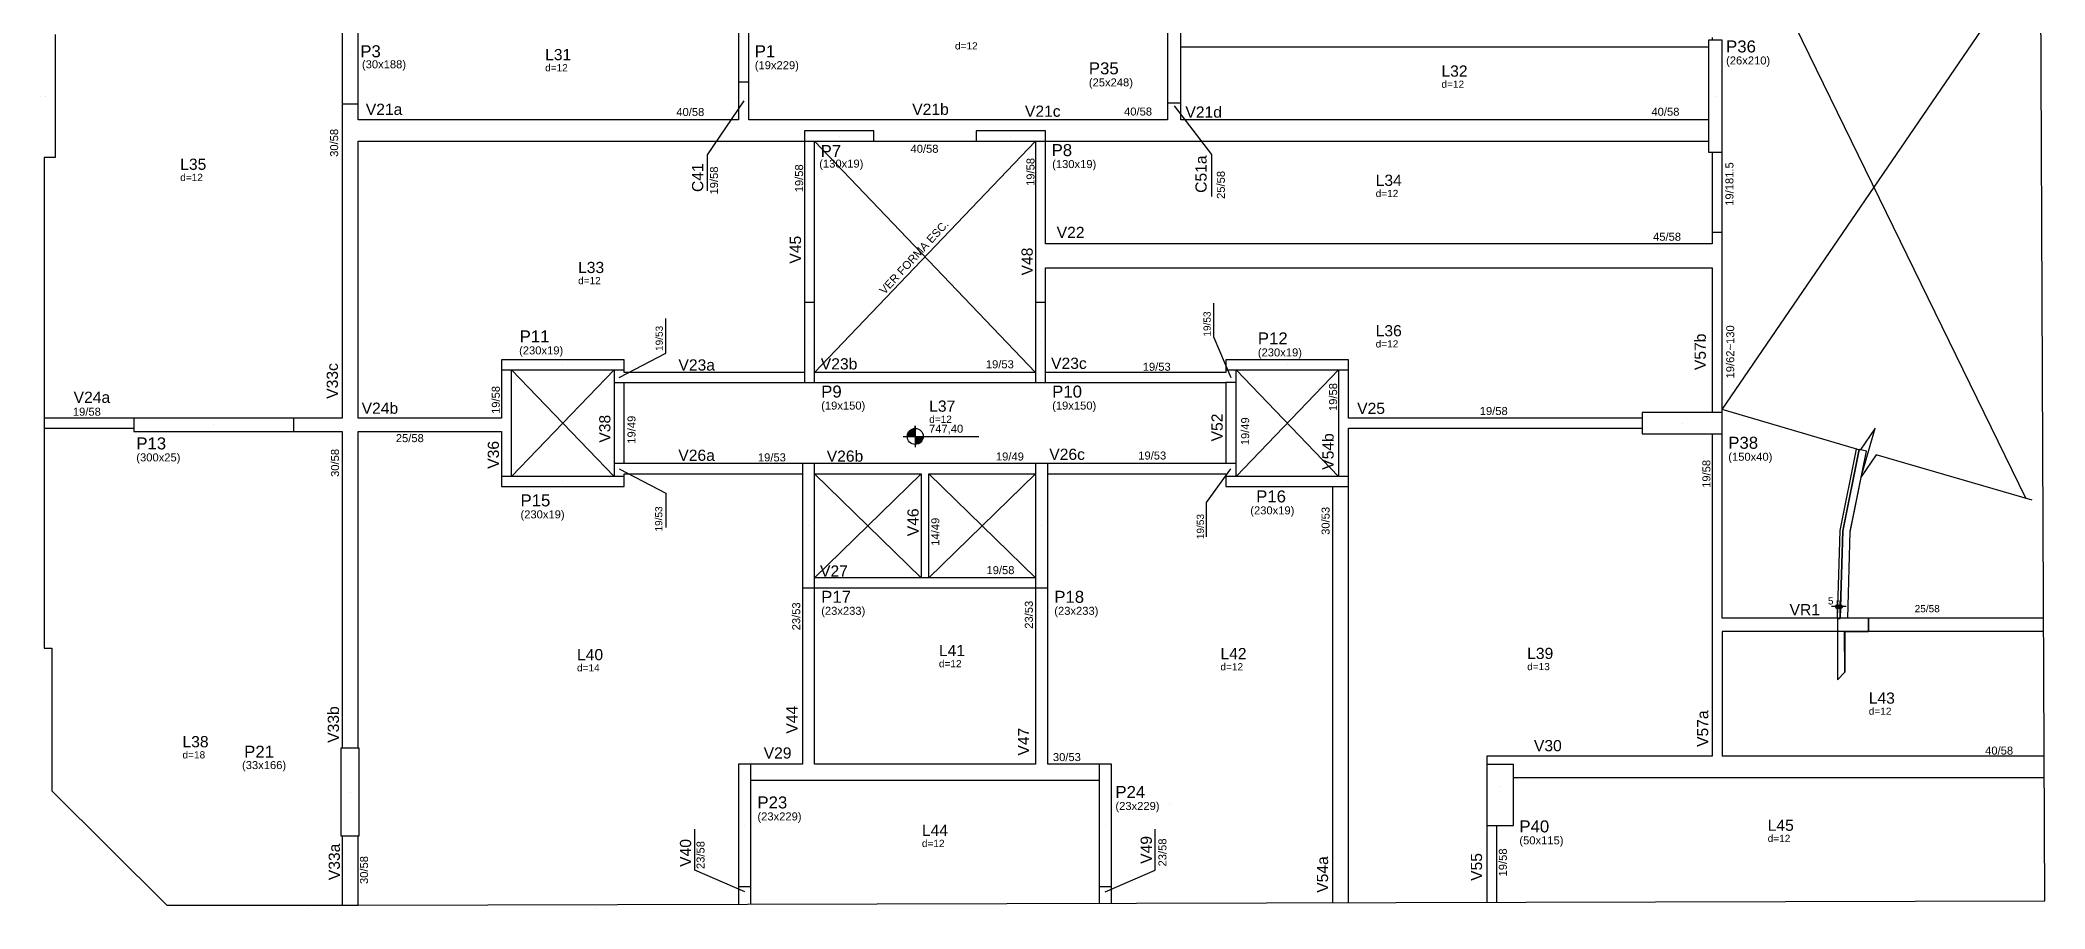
# Model space of a CAD drawing. Header units: millimetres. Extents: x 2560 to 9072, y 1419 to 6640.
# Drawn here: x 2567 to 6325, y 2223 to 3853 of the extents above; entities that cross this region are included whole.
import ezdxf

# ---------------------------------------------------------------- set-up
doc = ezdxf.new("R2010")
doc.units = ezdxf.units.MM
for name, color, linetype in [('1', 4, 'Continuous'), ('10', 13, 'Continuous'), ('11', 22, 'Continuous'), ('12', 3, 'Continuous'), ('13', 76, 'Continuous'), ('18', 9, 'Continuous'), ('19', 5, 'Continuous'), ('241', 12, 'Continuous'), ('242', 3, 'Continuous'), ('26', 1, 'Continuous'), ('27', 10, 'Continuous'), ('3', 2, 'Continuous'), ('30', 15, 'Continuous'), ('8', 5, 'Continuous'), ('9', 3, 'Continuous'), ('STEPHANIE', 6, 'Continuous')]:
    doc.layers.add(name, color=color, linetype=linetype)
doc.styles.get("Standard").update_dxf_attribs({"font": 'arial.ttf'})

msp = doc.modelspace()

# ---------------------------------------------------------------- linework, layer by layer
for p, q in [((4207.4, 3124.7), (4207.4, 3129.7)), ((4207.4, 3129.7), (4207.4, 3089.7)), ((4184.9, 3109.7), (4326.8, 3109.7))]:
    msp.add_line(p, q)
msp.add_lwpolyline([(6301.2, 2989.9), (6008.9, 3075.2), (5980.4, 3034), (6007, 3125.2), (5978.5, 3084.1), (5720.2, 3160)])
msp.add_circle((4207.4, 3109.7), 15)
at = {"layer": '1'}
for p, q in [((6325.1, 2238.8), (6305.7, 6543.8)), ((2595.2, 3863.7), (2595.2, 3632.7)), ((2595.2, 3632.7), (2574.1, 3632.7)), ((2574.1, 3632.7), (2574.5, 2712.8)), ((5720.2, 3492.1), (5701.2, 3492.1)), ((6322.7, 2769.1), (5720.2, 2769.1)), ((6322.8, 2744.1), (5720.2, 2744.1)), ((5720.2, 2744.1), (5720.2, 2510.1)), ((2588.5, 2712.8), (2588.5, 2444.8)), ((5278.7, 2510.1), (5278.7, 2494.7)), ((2588.5, 2444.8), (2804.1, 2230.2)), ((3132.7, 2359.6), (3132.7, 2231.1)), ((2804.1, 2230.2), (3162.7, 2230.2)), ((3162.7, 2230.2), (6325.1, 2238.8)), ((3609.5, 2224.7), (3609.5, 2224.7))]:
    msp.add_line(p, q, dxfattribs=at)
for points in [[(4705.2, 3840.7), (5694.2, 3840.7)], [(5701.2, 3858.2), (5701.2, 3853)], [(3876.2, 3774.7), (3876.2, 3703.7)], [(3895.2, 3703.7), (3895.2, 3774.7)], [(3132.7, 3733.9), (3132.7, 3683.7)], [(3162.7, 3703.7), (3162.7, 3733.9)], [(4680.2, 3735.7), (4680.2, 3703.7)], [(4705.2, 3703.7), (4705.2, 3735.7)], [(3132.7, 3683.7), (3132.7, 3144.2)], [(3876.2, 3703.7), (3162.7, 3703.7)], [(4064.7, 3703.7), (3895.2, 3703.7)], [(4386.7, 3703.7), (4064.7, 3703.7)], [(4680.2, 3703.7), (4386.7, 3703.7)], [(5694.2, 3703.7), (4705.2, 3703.7)], [(3162.7, 3663.7), (3885.7, 3663.7)], [(3162.7, 3144.2), (3162.7, 3663.7)], [(3885.7, 3663.7), (3999.7, 3663.7)], [(3999.7, 3663.7), (3999.7, 3360.7)], [(4018.7, 3360.7), (4018.7, 3663.7)], [(4129.7, 3663.7), (4321.7, 3663.7)], [(4432.7, 3663.7), (4432.7, 3448.7)], [(4451.7, 3663.7), (4692.7, 3663.7)], [(4451.7, 3471.2), (4451.7, 3663.7)], [(4692.7, 3663.7), (5694.2, 3663.7)], [(5701.2, 3643.3), (5701.2, 3471.2)], [(5720.2, 3448.7), (5720.2, 3643.3)], [(5701.2, 3471.2), (4451.7, 3471.2)], [(4432.7, 3448.7), (4432.7, 3360.7)], [(4451.7, 3360.7), (4451.7, 3426.2)], [(4451.7, 3426.2), (5701.2, 3426.2)], [(5701.2, 3426.2), (5701.2, 3154.7)], [(5720.2, 3154.7), (5720.2, 3448.7)], [(3431.7, 3234.7), (3431.7, 3144.2)], [(3450.7, 3134.7), (3450.7, 3234.7)], [(3642.7, 3234.7), (3642.7, 3220.2)], [(3661.7, 3229.7), (3661.7, 3234.7)], [(4789.7, 3234.7), (4789.7, 3229.7)], [(4808.7, 3220.2), (4808.7, 3234.7)], [(5000.7, 3234.7), (5000.7, 3134.7)], [(5019.7, 3144.2), (5019.7, 3234.7)], [(3642.7, 3220.2), (3642.7, 3049.2)], [(3642.7, 3210.7), (3661.7, 3210.7)], [(3999.7, 3229.7), (3661.7, 3229.7)], [(3661.7, 3210.7), (3999.7, 3210.7)], [(3661.7, 3058.7), (3661.7, 3210.7)], [(4432.7, 3229.7), (4018.7, 3229.7)], [(4018.7, 3210.7), (4432.7, 3210.7)], [(4789.7, 3229.7), (4451.7, 3229.7)], [(4451.7, 3210.7), (4789.7, 3210.7)], [(4789.7, 3210.7), (4789.7, 3058.7)], [(4808.7, 3210.7), (4789.7, 3210.7)], [(4808.7, 3049.2), (4808.7, 3220.2)], [(2742.7, 3144.2), (2574.3, 3144.2)], [(2574.3, 3125.2), (2742.7, 3125.2)], [(3132.7, 3144.2), (3042.7, 3144.2)], [(3431.7, 3144.2), (3162.7, 3144.2)], [(3450.7, 3034.7), (3450.7, 3134.7)], [(5000.7, 3134.7), (5000.7, 3034.7)], [(5570.2, 3144.2), (5019.7, 3144.2)], [(5019.7, 3125.2), (5570.2, 3125.2)], [(5019.7, 3034.7), (5019.7, 3125.2)], [(3042.7, 3119.2), (3132.7, 3119.2)], [(3132.7, 3119.2), (3132.7, 2525.6)], [(3162.7, 3119.2), (3431.7, 3119.2)], [(3162.7, 2525.6), (3162.7, 3119.2)], [(3431.7, 3119.2), (3431.7, 3034.7)], [(5701.2, 3114.7), (5701.2, 2510.1)], [(5720.2, 2769.1), (5720.2, 3114.7)], [(3995.7, 3058.7), (3642.7, 3058.7)], [(3642.7, 3049.2), (3642.7, 3034.7)], [(4225.7, 3058.7), (4018.7, 3058.7)], [(4432.7, 3058.7), (4225.7, 3058.7)], [(4789.7, 3058.7), (4455.7, 3058.7)], [(4808.7, 3058.7), (4789.7, 3058.7)], [(4808.7, 3034.7), (4808.7, 3049.2)], [(3661.7, 3039.7), (3995.7, 3039.7)], [(3661.7, 3034.7), (3661.7, 3039.7)], [(4018.7, 3039.7), (4218.7, 3039.7)], [(4218.7, 3039.7), (4218.7, 2844.7)], [(4232.7, 3039.7), (4432.7, 3039.7)], [(4232.7, 2844.7), (4232.7, 3039.7)], [(4455.7, 3039.7), (4789.7, 3039.7)], [(4789.7, 3039.7), (4789.7, 3034.7)], [(4989.7, 3015.7), (4989.7, 2235.5)], [(5019.7, 2235.6), (5019.7, 3015.7)], [(3995.7, 2825.7), (3995.7, 2494.7)], [(4218.7, 2844.7), (4018.7, 2844.7)], [(4018.7, 2825.7), (4225.7, 2825.7)], [(4018.7, 2494.7), (4018.7, 2825.7)], [(4432.7, 2844.7), (4218.7, 2844.7)], [(4225.7, 2825.7), (4432.7, 2825.7)], [(4432.7, 2825.7), (4432.7, 2494.7)], [(4455.7, 2494.7), (4455.7, 2825.7)], [(3995.7, 2494.7), (3899.2, 2494.7)], [(4432.7, 2494.7), (4018.7, 2494.7)], [(4552.2, 2494.7), (4455.7, 2494.7)], [(5701.2, 2510.1), (5278.7, 2510.1)], [(6323.9, 2510.1), (5720.2, 2510.1)], [(3899.2, 2464.7), (4009.2, 2464.7)], [(4009.2, 2464.7), (4446.2, 2464.7)], [(4446.2, 2464.7), (4552.2, 2464.7)], [(5328.7, 2470.1), (5710.7, 2470.1)], [(5710.7, 2470.1), (6324, 2470.1)], [(5278.7, 2395.1), (5278.7, 2235.2)], [(5297.7, 2235.3), (5297.7, 2379.6)], [(3162.7, 2231.1), (3162.7, 2359.6)], [(3876.2, 2265.7), (3876.2, 2231.8)], [(3899.2, 2231.9), (3899.2, 2265.7)], [(4552.2, 2265.7), (4552.2, 2233.5)], [(4575.2, 2233.5), (4575.2, 2265.7)]]:
    msp.add_lwpolyline(points, dxfattribs=at)
at = {"layer": '18'}
for p, q in [((5946, 2932), (5976.6, 3085.1)), ((5960, 2930.4), (5990.4, 3082.3)), ((5941.3, 2768.2), (5946.1, 2932.8)), ((5955.4, 2769.1), (5960.1, 2931.2)), ((5936.3, 2768.4), (5936.3, 2653.3)), ((5936.3, 2768.4), (5941.3, 2768.2)), ((5994.3, 2744.1), (5949.5, 2744.1)), ((5950.3, 2744.1), (5950.3, 2667.3)), ((5994.3, 2769.1), (5955.4, 2769.1)), ((5994.3, 2769.1), (5994.3, 2744.1))]:
    msp.add_line(p, q, dxfattribs=at)
at = {"layer": '19'}
for p, q in [((5941.1, 2933), (5971.7, 3086)), ((5936.3, 2768.4), (5941.1, 2933))]:
    msp.add_line(p, q, dxfattribs=at)
at = {"layer": '241'}
for p, q in [((5720.2, 4159.8), (6289.5, 2993.4)), ((5720.2, 3160), (6289, 3993.2)), ((4018.7, 3229.7), (4432.7, 3663.7)), ((4018.7, 3663.7), (4432.7, 3229.7)), ((3450.7, 3034.7), (3642.7, 3234.7)), ((3450.7, 3234.7), (3642.7, 3034.7)), ((4808.7, 3034.7), (5000.7, 3234.7)), ((4808.7, 3234.7), (5000.7, 3034.7)), ((4018.7, 2844.7), (4218.7, 3039.7)), ((4018.7, 3039.7), (4218.7, 2844.7)), ((4232.7, 2844.7), (4432.7, 3039.7)), ((4232.7, 3039.7), (4432.7, 2844.7))]:
    msp.add_line(p, q, dxfattribs=at)
at = {"layer": '242'}
for p, q in [((3147.8, 3826.8), (3147.8, 3826.8)), ((2566.7, 3748.2), (2566.7, 3748.2)), ((2577.2, 3748.2), (2577.2, 3748.2)), ((5707.2, 3748.3), (5707.2, 3748.3)), ((4064.7, 3673.2), (4064.7, 3673.2)), ((4386.7, 3673.2), (4386.7, 3673.2)), ((4009.2, 3285.7), (4009.2, 3285.7)), ((4442.2, 3285.7), (4442.2, 3285.7)), ((3546.2, 3244.2), (3546.2, 3244.2)), ((4905.2, 3244.2), (4905.2, 3244.2)), ((2892.7, 3131.7), (2892.7, 3131.7)), ((5645.2, 3134.7), (5645.2, 3134.7)), ((3546.2, 3025.2), (3546.2, 3025.2)), ((4905.2, 3025.2), (4905.2, 3025.2)), ((4007.2, 2942.2), (4007.2, 2942.2)), ((4444.2, 2942.2), (4444.2, 2942.2)), ((5303.7, 2452.6), (5303.7, 2452.6)), ((3147.8, 2442.6), (3147.8, 2442.6)), ((4684.6, 2421.2), (4684.6, 2421.2)), ((3887.7, 2380.2), (3887.7, 2380.2)), ((4563.7, 2380.2), (4563.7, 2380.2)), ((3069.5, 2223.4), (3069.5, 2223.4))]:
    msp.add_line(p, q, dxfattribs=at)
at = {"layer": '26'}
for p, q in [((3885.7, 3739.2), (3817.2, 3638.2)), ((4692.7, 3729.7), (4762.6, 3638.3)), ((3817.2, 3638.2), (3817.2, 3570.6)), ((4762.6, 3638.3), (4762.6, 3560)), ((4767.1, 3295.2), (4767.1, 3359.8)), ((3739.5, 3266.1), (3739.5, 3330.7)), ((4767.1, 3295.2), (4799.2, 3220.2)), ((3652.2, 3220.2), (3739.5, 3266.1)), ((3652.2, 3049.2), (3739.5, 3003.3)), ((4753.6, 2985.8), (4799.2, 3049.2)), ((3739.5, 3003.3), (3739.5, 2938.7)), ((4753.6, 2921.2), (4753.6, 2985.8)), ((3794.4, 2296.2), (3794.4, 2372.8)), ((4657, 2296.2), (4657, 2372.8)), ((3887.7, 2255.5), (3794.4, 2296.2)), ((4563.7, 2255.5), (4657, 2296.2))]:
    msp.add_line(p, q, dxfattribs=at)
at = {"layer": '26', "color": 3, "linetype": 'Continuous'}
for p, q in [((5952.6, 2790.4), (5925.1, 2790.4)), ((5936.3, 2775.9), (5936.3, 2801.7)), ((5941.3, 2775.7), (5941.3, 2801.7)), ((5936.3, 2768.4), (5936.3, 2768.4)), ((5941.3, 2768.2), (5941.3, 2768.2))]:
    msp.add_line(p, q, dxfattribs=at)
for centre, radius in [((5936.3, 2790.4), 3.75), ((5936.3, 2790.4), 1.87), ((5941.3, 2790.4), 3.75), ((5941.3, 2790.4), 1.87)]:
    msp.add_circle(centre, radius, dxfattribs=at)
at = {"layer": '27'}
for points in [[(4196.4, 3119.9), (4195.2, 3118.4), (4207.4, 3109.7)], [(4197.2, 3120.7), (4196.4, 3119.9), (4207.4, 3109.7)], [(4197.8, 3121.2), (4197.2, 3120.7), (4207.4, 3109.7)], [(4198.4, 3121.7), (4197.8, 3121.2), (4207.4, 3109.7)], [(4199, 3122.1), (4198.4, 3121.7), (4207.4, 3109.7)], [(4199.8, 3122.6), (4199, 3122.1), (4207.4, 3109.7)], [(4200.5, 3123), (4199.8, 3122.6), (4207.4, 3109.7)], [(4201.4, 3123.4), (4200.5, 3123), (4207.4, 3109.7)], [(4201.9, 3123.6), (4201.4, 3123.4), (4207.4, 3109.7)], [(4203, 3124), (4201.9, 3123.6), (4207.4, 3109.7)], [(4204.4, 3124.4), (4203, 3124), (4207.4, 3109.7)], [(4205.5, 3124.6), (4204.4, 3124.4), (4207.4, 3109.7)], [(4207.4, 3124.7), (4205.5, 3124.6), (4207.4, 3109.7)], [(4192.6, 3111.9), (4192.4, 3110.7), (4207.4, 3109.7)], [(4192.4, 3110.7), (4192.4, 3110.6), (4207.4, 3109.7)], [(4192.4, 3110.6), (4192.4, 3109.7), (4207.4, 3109.7)], [(4207.4, 3109.7), (4207.4, 3109.7), (4192.4, 3109.7)], [(4192.7, 3112.7), (4192.6, 3111.9), (4207.4, 3109.7)], [(4192.9, 3113.6), (4192.7, 3112.7), (4207.4, 3109.7)], [(4193.4, 3115), (4192.9, 3113.6), (4207.4, 3109.7)], [(4194, 3116.4), (4193.4, 3115), (4207.4, 3109.7)], [(4194.5, 3117.4), (4194, 3116.4), (4207.4, 3109.7)], [(4195.2, 3118.4), (4194.5, 3117.4), (4207.4, 3109.7)], [(4222.4, 3109.7), (4222.3, 3107.8), (4207.4, 3109.7)], [(4222.3, 3107.8), (4222.1, 3106.7), (4207.4, 3109.7)], [(4222.1, 3106.7), (4221.7, 3105.3), (4207.4, 3109.7)], [(4221.7, 3105.3), (4221.4, 3104.2), (4207.4, 3109.7)], [(4221.4, 3104.2), (4221.1, 3103.7), (4207.4, 3109.7)], [(4221.1, 3103.7), (4220.7, 3102.8), (4207.4, 3109.7)], [(4220.7, 3102.8), (4220.3, 3102.1), (4207.4, 3109.7)], [(4220.3, 3102.1), (4219.9, 3101.3), (4207.4, 3109.7)], [(4219.9, 3101.3), (4219.4, 3100.7), (4207.4, 3109.7)], [(4219.4, 3100.7), (4218.9, 3100.1), (4207.4, 3109.7)], [(4218.9, 3100.1), (4218.4, 3099.5), (4207.4, 3109.7)], [(4218.4, 3099.5), (4217.6, 3098.7), (4207.4, 3109.7)], [(4217.6, 3098.7), (4216.1, 3097.5), (4207.4, 3109.7)], [(4216.1, 3097.5), (4215.1, 3096.8), (4207.4, 3109.7)], [(4215.1, 3096.8), (4214.1, 3096.3), (4207.4, 3109.7)], [(4214.1, 3096.3), (4212.7, 3095.7), (4207.4, 3109.7)], [(4212.7, 3095.7), (4211.3, 3095.2), (4207.4, 3109.7)], [(4211.3, 3095.2), (4210.4, 3095), (4207.4, 3109.7)], [(4210.4, 3095), (4209.6, 3094.9), (4207.4, 3109.7)], [(4209.6, 3094.9), (4208.4, 3094.7), (4207.4, 3109.7)], [(4208.4, 3094.7), (4208.3, 3094.7), (4207.4, 3109.7)], [(4208.3, 3094.7), (4207.4, 3094.7), (4207.4, 3109.7)], [(4207.4, 3109.7), (4207.4, 3109.7), (4207.4, 3094.7)]]:
    msp.add_solid(points, dxfattribs=at)
at = {"layer": '3'}
for points in [[(3876.2, 3774.7), (3895.2, 3774.7), (3895.2, 4003.7), (3876.2, 4003.7), (3876.2, 3774.7)], [(4680.2, 3735.7), (4705.2, 3735.7), (4705.2, 3983.7), (4680.2, 3983.7), (4680.2, 3735.7)], [(3132.7, 3733.9), (3162.7, 3733.9), (3162.7, 3921.9), (3132.7, 3921.9), (3132.7, 3733.9)], [(5694.2, 3643.2), (5720.2, 3643.2), (5720.2, 3853.2), (5694.2, 3853.2), (5694.2, 3643.2)], [(3999.7, 3663.7), (4129.7, 3663.7), (4129.7, 3682.7), (3999.7, 3682.7), (3999.7, 3663.7)], [(4321.7, 3663.7), (4451.7, 3663.7), (4451.7, 3682.7), (4321.7, 3682.7), (4321.7, 3663.7)], [(3999.7, 3210.7), (4018.7, 3210.7), (4018.7, 3360.7), (3999.7, 3360.7), (3999.7, 3210.7)], [(4432.7, 3210.7), (4451.7, 3210.7), (4451.7, 3360.7), (4432.7, 3360.7), (4432.7, 3210.7)], [(3431.7, 3234.7), (3661.7, 3234.7), (3661.7, 3253.7), (3431.7, 3253.7), (3431.7, 3234.7)], [(4789.7, 3234.7), (5019.7, 3234.7), (5019.7, 3253.7), (4789.7, 3253.7), (4789.7, 3234.7)], [(2742.7, 3119.2), (3042.7, 3119.2), (3042.7, 3144.2), (2742.7, 3144.2), (2742.7, 3119.2)], [(5570.2, 3114.7), (5720.2, 3114.7), (5720.2, 3154.7), (5570.2, 3154.7), (5570.2, 3114.7)], [(3995.7, 2825.7), (4018.7, 2825.7), (4018.7, 3058.7), (3995.7, 3058.7), (3995.7, 2825.7)], [(4432.7, 2825.7), (4455.7, 2825.7), (4455.7, 3058.7), (4432.7, 3058.7), (4432.7, 2825.7)], [(3431.7, 3015.7), (3661.7, 3015.7), (3661.7, 3034.7), (3431.7, 3034.7), (3431.7, 3015.7)], [(4789.7, 3015.7), (5019.7, 3015.7), (5019.7, 3034.7), (4789.7, 3034.7), (4789.7, 3015.7)], [(3131.2, 2525.6), (3164.2, 2525.6), (3164.2, 2359.6), (3131.2, 2359.6), (3131.2, 2525.6)], [(3876.2, 2265.7), (3899.2, 2265.7), (3899.2, 2494.7), (3876.2, 2494.7), (3876.2, 2265.7)], [(4552.2, 2265.7), (4575.2, 2265.7), (4575.2, 2494.7), (4552.2, 2494.7), (4552.2, 2265.7)], [(5278.7, 2379.6), (5328.7, 2379.6), (5328.7, 2494.6), (5278.7, 2494.6), (5278.7, 2379.6)]]:
    msp.add_lwpolyline(points, dxfattribs=at)
at = {"layer": '30'}
msp.add_lwpolyline([(5990.4, 3082.3), (5976.6, 3085.1), (5946.1, 2932.8), (5941.3, 2768.2), (5936.3, 2768.4), (5936.3, 2653.3), (5950.3, 2667.3), (5949.5, 2744.1), (5994.3, 2744.1), (5994.3, 2769.1), (5955.4, 2769.1), (5960.1, 2931.2), (5990.4, 3082.3)], dxfattribs=at)
at = {"layer": 'STEPHANIE', "linetype": 'Continuous'}
msp.add_line((2574.5, 2712.8), (2588.5, 2712.8), dxfattribs=at)

# ---------------------------------------------------------------- texts
at = {"layer": '10'}
for s, p in [('L31', (3513.5, 3815.5)), ('L32', (5193.8, 3784.6)), ('L35', (2829.4, 3609.8)), ('L34', (5070.5, 3579.7)), ('L33', (3575.3, 3416.2)), ('L37', (4233.5, 3156.1))]:
    msp.add_text(s, height=21, dxfattribs=at).set_placement(p)
at = {"layer": '11'}
for s, height, p in [('40/58', 15, (3759.4, 3710.8)), ('40/58', 15, (4598.8, 3711.7)), ('40/58', 15, (5587.5, 3711.3)), ('40/58', 15, (4198.5, 3641.8)), ('45/58', 15, (5590.5, 3476.8)), ('19/53', 15, (4339.7, 3237.6)), ('19/53', 15, (4633.8, 3232.9)), ('19/58', 15, (2628.2, 3148.6)), ('19/58', 15, (5265.6, 3149.9)), ('25/58', 15, (3233.6, 3099)), ('19/53', 15, (4625.4, 3066.4)), ('19/53', 15, (3912.4, 3062.9)), ('19/49', 15, (4358.6, 3064.6)), ('19/58', 15, (4340.9, 2851.4)), ('25/58', 13.5, (6080.9, 2779.9)), ('25/58', 13.5, (6080.9, 2779.9)), ('40/58', 15, (6213.1, 2512.9)), ('30/53', 15, (4465.4, 2500.7))]:
    msp.add_text(s, height=height, dxfattribs=at).set_placement(p)
for s, height, rotation, p in [('30/58', 15, 90, (3125.5, 3634.2)), ('19/58', 15, 90, (3837.6, 3563.6)), ('19/58', 15, 90, (3997.1, 3567.7)), ('19/58', 15, 90, (4430.9, 3579.6)), ('19/181.5', 15, 90, (5741.2, 3542.4)), ('25/58', 15, 90, (4787.8, 3555.3)), ('VER FORMA ESC.', 15, 47.3669, (4149.8, 3375)), ('19/53', 13.5, 90, (3734.1, 3270)), ('19/53', 13.5, 90, (4761.2, 3297)), ('19/62~130', 15, 90, (5742.7, 3218.5)), ('19/58', 15, 90, (3428.5, 3151.9)), ('19/58', 15, 90, (4998.2, 3157.4)), ('19/49', 15, 90, (3682.9, 3096.1)), ('19/49', 15, 90, (4833.3, 3093.2)), ('30/58', 15, 90, (3127.1, 3033.8)), ('19/58', 15, 90, (5698, 3013.2)), ('19/53', 13.5, 90, (3733.2, 2931.3)), ('30/53', 15, 90, (4984.1, 2925.1)), ('14/49', 15, 90, (4252.5, 2904.7)), ('19/53', 13.5, 90, (4748.6, 2917)), ('23/53', 15, 90, (3991.7, 2746)), ('23/53', 15, 90, (4427.8, 2749)), ('23/58', 15, 90, (3812.3, 2298.2)), ('23/58', 15, 90, (4678.2, 2303.1)), ('19/58', 15, 90, (5316.4, 2284.4)), ('30/58', 15, 90, (3181.5, 2270.1))]:
    msp.add_text(s, height=height, rotation=rotation, dxfattribs=at).set_placement(p)
at = {"layer": '12'}
for s, p in [('(30x188)', (3170.1, 3800.3)), ('(19x229)', (3906.5, 3798.6)), ('(26x210)', (5727.4, 3807.5)), ('(25x248)', (4532.8, 3766.3)), ('(130x19)', (4027.4, 3614)), ('(130x19)', (4464, 3613.1)), ('(230x19)', (3464.7, 3263.6)), ('(230x19)', (4849.6, 3259.8)), ('(19x150)', (4031, 3160.1)), ('(19x150)', (4464, 3160.1)), ('(300x25)', (2747.1, 3062.9)), ('(150x40)', (5731.5, 3064.1)), ('(230x19)', (3467.3, 2956)), ('(230x19)', (4835.4, 2963.5)), ('(23x233)', (4031, 2775.1)), ('(23x233)', (4468, 2775.1)), ('(33x166)', (2945.3, 2485.7)), ('(23x229)', (4582.6, 2409)), ('(23x229)', (3911.5, 2389.4)), ('(50x115)', (5339.9, 2344.5))]:
    msp.add_text(s, height=15, dxfattribs=at).set_placement(p)
at = {"layer": '13'}
for s, p in [('d=12', (4281.8, 3835.6)), ('d=12', (3513.5, 3794.6)), ('d=12', (5193.8, 3763.7)), ('d=12', (2829.4, 3588.9)), ('d=12', (5070.5, 3558.8)), ('d=12', (3575.3, 3395.3)), ('d=12', (5070.5, 3276.6)), ('d=12', (4233.5, 3135.2)), ('d=14', (3573.3, 2669)), ('d=12', (4251.7, 2676.7)), ('d=12', (4779.5, 2670.9)), ('d=13', (5354.5, 2671.3)), ('d=12', (5994.9, 2587.5)), ('d=18', (2833.7, 2505.7)), ('d=12', (4219.8, 2339.6)), ('d=12', (5805.4, 2349))]:
    msp.add_text(s, height=13.5, dxfattribs=at).set_placement(p)
at = {"layer": '26'}
msp.add_text('747,40', height=15, dxfattribs=at).set_placement((4233.2, 3116.7))
at = {"layer": '26', "color": 3, "linetype": 'Continuous'}
msp.add_text('5', height=13.5, dxfattribs=at).set_placement((5918.3, 2794.5))
at = {"layer": '8'}
for s, p in [('V21a', (3177.3, 3712.9)), ('V21b', (4201.7, 3712.9)), ('V21c', (4413, 3709.3)), ('V21d', (4713.8, 3707.7)), ('V22', (4472.5, 3481.9)), ('L36', (5070.5, 3297.5)), ('V23a', (3763.4, 3233.3)), ('V23b', (4030.3, 3235.4)), ('V23c', (4462, 3236.4)), ('V24a', (2629.6, 3172.7)), ('V24b', (3169.5, 3152.2)), ('V25', (5035.8, 3151.9)), ('V26a', (3763.2, 3063.9)), ('V26b', (4041.4, 3062.3)), ('V26c', (4458.6, 3065.7)), ('V27', (4028.9, 2846.7)), ('VR1', (5846.4, 2774.3)), ('L40', (3573.3, 2689.9)), ('L41', (4251.7, 2697.6)), ('L42', (4779.5, 2691.8)), ('L39', (5354.5, 2692.2)), ('L43', (5994.9, 2608.4)), ('L38', (2833.7, 2526.6)), ('V29', (3923.2, 2505.4)), ('V30', (5367.2, 2519.2)), ('L44', (4219.8, 2360.5)), ('L45', (5805.4, 2369.9))]:
    msp.add_text(s, height=21, dxfattribs=at).set_placement(p)
for s, p in [('C41', (3809.9, 3568.2)), ('C51a', (4753.6, 3566.6)), ('V45', (3993.2, 3433.9)), ('V48', (4427.6, 3411.7)), ('V57b', (5689.4, 3234.1)), ('V33c', (3125, 3180.3)), ('V38', (3635.9, 3098)), ('V52', (4783.7, 3100.4)), ('V36', (3426.9, 3049)), ('V54b', (4991.7, 3047.2)), ('V46', (4213.8, 2922.5)), ('V33b', (3127, 2535)), ('V44', (3986.7, 2552.2)), ('V57a', (5693.9, 2527.3)), ('V47', (4420.9, 2511)), ('V33a', (3128.7, 2277.3)), ('V40', (3787.2, 2302.3)), ('V49', (4650.9, 2308)), ('V54a', (4981.3, 2253.7)), ('V55', (5269.9, 2276))]:
    msp.add_text(s, height=21, rotation=90, dxfattribs=at).set_placement(p)
at = {"layer": '9'}
for s, p in [('P3', (3167, 3821)), ('P1', (3906.5, 3821.1)), ('P36', (5727.4, 3830)), ('P35', (4532.8, 3789)), ('P7', (4029.9, 3633.8)), ('P8', (4463, 3635.6)), ('P11', (3465.7, 3286.1)), ('P12', (4849.6, 3282.3)), ('P9', (4031, 3182.6)), ('P10', (4464, 3182.6)), ('P13', (2747.1, 3085.4)), ('P38', (5731.5, 3086.6)), ('P16', (4846.4, 2986)), ('P15', (3467.3, 2978.5)), ('P17', (4031, 2797.6)), ('P18', (4468, 2797.6)), ('P21', (2949.3, 2507.1)), ('P24', (4582.6, 2431.5)), ('P23', (3911.5, 2411.9)), ('P40', (5339.9, 2367))]:
    msp.add_text(s, height=22.5, dxfattribs=at).set_placement(p)

doc.saveas('drawing.dxf')
